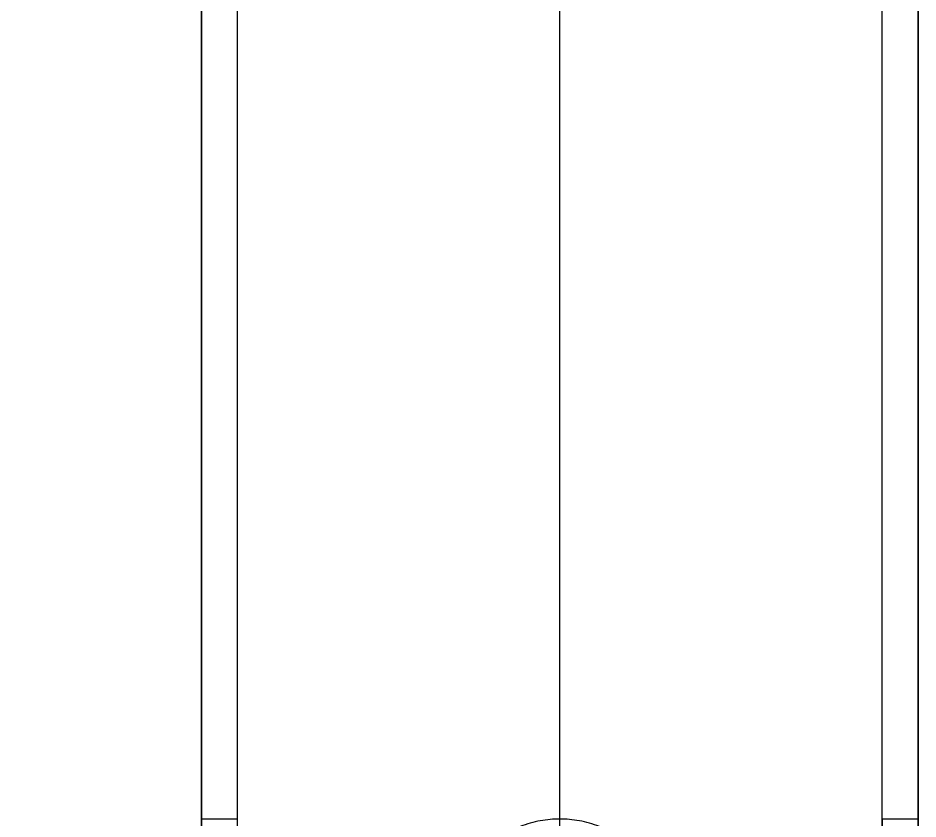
# Model space of a CAD drawing. Header units: millimetres. Extents: x -5956 to -4640, y -5088 to -3772.
# Drawn here: x -4690.4 to -4640.1, y -3861.4 to -3816.6 of the extents above; entities that cross this region are included whole.
import ezdxf

# ---------------------------------------------------------------- set-up
doc = ezdxf.new("R2010")
doc.units = ezdxf.units.MM
doc.header["$MEASUREMENT"] = 0
doc.layers.add('staal', color=5, linetype='Continuous', true_color=0x0000ff)

msp = doc.modelspace()

# ---------------------------------------------------------------- linework, layer by layer
at = {"layer": 'staal'}
for p, q in [((-4678.11, -3861.394, -404.813), (-4680.11, -3861.394, -404.813)), ((-4660.11, -3861.394, -386.813), (-4660.11, -3861.394, -384.813)), ((-4660.11, -3861.394, -424.813), (-4660.11, -3861.394, -422.813)), ((-4640.11, -3861.394, -404.813), (-4642.11, -3861.394, -404.813))]:
    msp.add_line(p, q, dxfattribs=at)
for points in [[(-4640.11, -5087.894), (-5956.11, -5087.894), (-5956.11, -3771.894), (-4640.11, -3771.894)], [(-4680.11, -5047.894), (-5916.11, -5047.894), (-5916.11, -3811.894), (-4680.11, -3811.894)]]:
    msp.add_lwpolyline(points, close=True, dxfattribs=at)
for points in [[(-4640.11, -5087.894, 1621.01), (-4640.11, -4429.894, 1621.01), (-4640.11, -3771.894, 1621.01)], [(-4640.11, -5087.894, 1661.01), (-4640.11, -4429.894, 1661.01), (-4640.11, -3771.894, 1661.01)], [(-4640.11, -3861.394, 1641.01), (-4640.11, -3816.644, 1641.01), (-4640.11, -3771.894, 1641.01)], [(-4640.11, -5087.894, -424.813), (-4640.11, -4429.894, -424.813), (-4640.11, -3771.894, -424.813)], [(-4640.11, -5087.894, -384.813), (-4640.11, -4429.894, -384.813), (-4640.11, -3771.894, -384.813)], [(-4640.11, -3861.394, -404.813), (-4640.11, -3816.644, -404.813), (-4640.11, -3771.894, -404.813)], [(-4642.11, -5085.894, 1659.01), (-4642.11, -4429.894, 1659.01), (-4642.11, -3773.894, 1659.01)], [(-4642.11, -5085.894, 1623.01), (-4642.11, -4429.894, 1623.01), (-4642.11, -3773.894, 1623.01)], [(-4642.11, -3861.394, 1641.01), (-4642.11, -3817.644, 1641.01), (-4642.11, -3773.894, 1641.01)], [(-4642.11, -5085.894, -386.813), (-4642.11, -4429.894, -386.813), (-4642.11, -3773.894, -386.813)], [(-4642.11, -5085.894, -422.813), (-4642.11, -4429.894, -422.813), (-4642.11, -3773.894, -422.813)], [(-4642.11, -3861.394, -404.813), (-4642.11, -3817.644, -404.813), (-4642.11, -3773.894, -404.813)], [(-4660.11, -3862.394, 1661.01), (-4660.11, -3827.144, 1661.01), (-4660.11, -3791.894, 1661.01)], [(-4660.11, -3862.394, 1659.01), (-4660.11, -3827.144, 1659.01), (-4660.11, -3791.894, 1659.01)], [(-4660.11, -3862.394, 1623.01), (-4660.11, -3827.144, 1623.01), (-4660.11, -3791.894, 1623.01)], [(-4660.11, -3862.394, 1621.01), (-4660.11, -3827.144, 1621.01), (-4660.11, -3791.894, 1621.01)], [(-4660.11, -3861.394, -384.813), (-4660.11, -3826.644, -384.813), (-4660.11, -3791.894, -384.813)], [(-4660.11, -3861.394, -386.813), (-4660.11, -3826.644, -386.813), (-4660.11, -3791.894, -386.813)], [(-4660.11, -3861.394, -422.813), (-4660.11, -3826.644, -422.813), (-4660.11, -3791.894, -422.813)], [(-4660.11, -3861.394, -424.813), (-4660.11, -3826.644, -424.813), (-4660.11, -3791.894, -424.813)], [(-4678.11, -5049.894, 1659.01), (-4678.11, -4429.894, 1659.01), (-4678.11, -3809.894, 1659.01)], [(-4678.11, -5049.894, 1623.01), (-4678.11, -4429.894, 1623.01), (-4678.11, -3809.894, 1623.01)], [(-4678.11, -3861.394, 1641.01), (-4678.11, -3835.644, 1641.01), (-4678.11, -3809.894, 1641.01)], [(-4678.11, -5049.894, -386.813), (-4678.11, -4429.894, -386.813), (-4678.11, -3809.894, -386.813)], [(-4678.11, -5049.894, -422.813), (-4678.11, -4429.894, -422.813), (-4678.11, -3809.894, -422.813)], [(-4678.11, -3861.394, -404.813), (-4678.11, -3835.644, -404.813), (-4678.11, -3809.894, -404.813)], [(-4680.11, -5047.894, 1621.01), (-4680.11, -4429.894, 1621.01), (-4680.11, -3811.894, 1621.01)], [(-4680.11, -5047.894, 1661.01), (-4680.11, -4429.894, 1661.01), (-4680.11, -3811.894, 1661.01)], [(-4680.11, -3861.394, 1641.01), (-4680.11, -3836.644, 1641.01), (-4680.11, -3811.894, 1641.01)], [(-4680.11, -5047.894, -424.813), (-4680.11, -4429.894, -424.813), (-4680.11, -3811.894, -424.813)], [(-4680.11, -5047.894, -384.813), (-4680.11, -4429.894, -384.813), (-4680.11, -3811.894, -384.813)], [(-4680.11, -3861.394, -404.813), (-4680.11, -3836.644, -404.813), (-4680.11, -3811.894, -404.813)]]:
    msp.add_open_spline(points, degree=2, dxfattribs=at)
for points in [[(-4680.11, -3867.394, -410.813), (-4680.11, -3861.394, -410.813), (-4680.11, -3861.394, -404.813), (-4680.11, -3861.394, -398.813), (-4680.11, -3867.394, -398.813), (-4680.11, -3873.394, -398.813), (-4680.11, -3873.394, -404.813), (-4680.11, -3873.394, -410.813), (-4680.11, -3867.394, -410.813)], [(-4666.11, -3867.394, -384.813), (-4666.11, -3861.394, -384.813), (-4660.11, -3861.394, -384.813), (-4654.11, -3861.394, -384.813), (-4654.11, -3867.394, -384.813), (-4654.11, -3873.394, -384.813), (-4660.11, -3873.394, -384.813), (-4666.11, -3873.394, -384.813), (-4666.11, -3867.394, -384.813)], [(-4666.11, -3867.394, -422.813), (-4666.11, -3861.394, -422.813), (-4660.11, -3861.394, -422.813), (-4654.11, -3861.394, -422.813), (-4654.11, -3867.394, -422.813), (-4654.11, -3873.394, -422.813), (-4660.11, -3873.394, -422.813), (-4666.11, -3873.394, -422.813), (-4666.11, -3867.394, -422.813)], [(-4642.11, -3867.394, -410.813), (-4642.11, -3861.394, -410.813), (-4642.11, -3861.394, -404.813), (-4642.11, -3861.394, -398.813), (-4642.11, -3867.394, -398.813), (-4642.11, -3873.394, -398.813), (-4642.11, -3873.394, -404.813), (-4642.11, -3873.394, -410.813), (-4642.11, -3867.394, -410.813)]]:
    msp.add_rational_spline(points, [1, 0.707106781187, 1, 0.707106781187, 1, 0.707106781187, 1, 0.707106781187, 1], degree=2, knots=[-31.415927, -31.415927, -31.415927, -23.561945, -23.561945, -15.707963, -15.707963, -7.853982, -7.853982, 0, 0, 0], dxfattribs=at)

doc.saveas('drawing.dxf')
